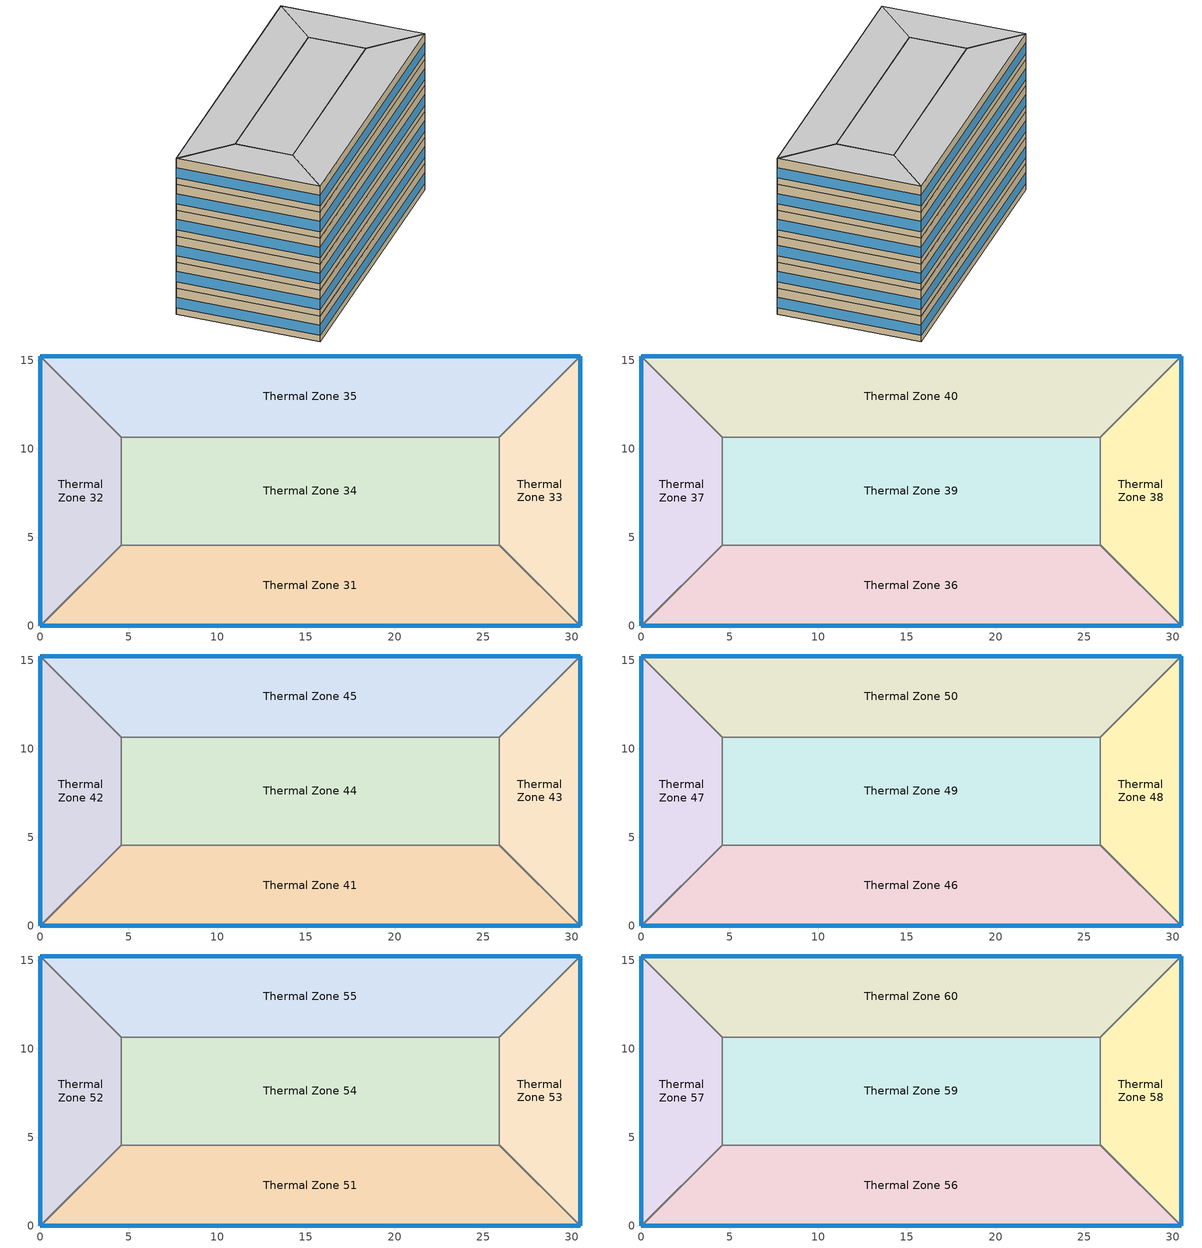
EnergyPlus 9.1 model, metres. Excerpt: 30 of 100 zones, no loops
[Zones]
Thermal Zone 31
 floor to Thermal Zone 26 (Interior Floor): 25.91,4.57 30.48,0 0,0 4.57,4.57 z18.29
 wall outside (ASHRAE 90.1-2010 ExtWall Mass ClimateZone 5): 0,0 30.48,0 z18.29:21.34
 wall to Thermal Zone 32 (Interior Wall): 4.57,4.57 0,0 z18.29:21.34
 wall to Thermal Zone 34 (Interior Wall): 25.91,4.57 4.57,4.57 z18.29:21.34
 wall to Thermal Zone 33 (Interior Wall): 30.48,0 25.91,4.57 z18.29:21.34
 window (ASHRAE 90.1-2010 ExtWindow Metal ClimateZone 4-6): 0.03,0 30.45,0 z19.05:20.27
Thermal Zone 32
 floor to Thermal Zone 27 (Interior Floor): 0,15.24 4.57,10.67 4.57,4.57 0,0 z18.29
 wall outside (ASHRAE 90.1-2010 ExtWall Mass ClimateZone 5): 0,15.24 0,0 z18.29:21.34
 wall to Thermal Zone 34 (Interior Wall): 4.57,4.57 4.57,10.67 z18.29:21.34
 wall to Thermal Zone 35 (Interior Wall): 4.57,10.67 0,15.24 z18.29:21.34
 window (ASHRAE 90.1-2010 ExtWindow Metal ClimateZone 4-6): 0,15.21 0,0.03 z19.05:20.27
Thermal Zone 33
 floor to Thermal Zone 28 (Interior Floor): 30.48,15.24 30.48,0 25.91,4.57 25.91,10.67 z18.29
 wall outside (ASHRAE 90.1-2010 ExtWall Mass ClimateZone 5): 30.48,0 30.48,15.24 z18.29:21.34
 wall to Thermal Zone 34 (Interior Wall): 25.91,10.67 25.91,4.57 z18.29:21.34
 wall to Thermal Zone 35 (Interior Wall): 30.48,15.24 25.91,10.67 z18.29:21.34
 window (ASHRAE 90.1-2010 ExtWindow Metal ClimateZone 4-6): 30.48,0.03 30.48,15.21 z19.05:20.27
Thermal Zone 34
 floor to Thermal Zone 29 (Interior Floor): 25.91,10.67 25.91,4.57 4.57,4.57 4.57,10.67 z18.29
 wall to Thermal Zone 35 (Interior Wall): 25.91,10.67 4.57,10.67 z18.29:21.34
Thermal Zone 35
 floor to Thermal Zone 30 (Interior Floor): 30.48,15.24 25.91,10.67 4.57,10.67 0,15.24 z18.29
 wall outside (ASHRAE 90.1-2010 ExtWall Mass ClimateZone 5): 30.48,15.24 0,15.24 z18.29:21.34
 window (ASHRAE 90.1-2010 ExtWindow Metal ClimateZone 4-6): 30.45,15.24 0.03,15.24 z19.05:20.27
Thermal Zone 36
 floor to Thermal Zone 31 (Interior Floor): 25.91,4.57 30.48,0 0,0 4.57,4.57 z21.34
 wall outside (ASHRAE 90.1-2010 ExtWall Mass ClimateZone 5): 0,0 30.48,0 z21.34:24.38
 wall to Thermal Zone 37 (Interior Wall): 4.57,4.57 0,0 z21.34:24.38
 wall to Thermal Zone 39 (Interior Wall): 25.91,4.57 4.57,4.57 z21.34:24.38
 wall to Thermal Zone 38 (Interior Wall): 30.48,0 25.91,4.57 z21.34:24.38
 window (ASHRAE 90.1-2010 ExtWindow Metal ClimateZone 4-6): 0.03,0 30.45,0 z22.1:23.32
Thermal Zone 37
 floor to Thermal Zone 32 (Interior Floor): 0,15.24 4.57,10.67 4.57,4.57 0,0 z21.34
 wall outside (ASHRAE 90.1-2010 ExtWall Mass ClimateZone 5): 0,15.24 0,0 z21.34:24.38
 wall to Thermal Zone 39 (Interior Wall): 4.57,4.57 4.57,10.67 z21.34:24.38
 wall to Thermal Zone 40 (Interior Wall): 4.57,10.67 0,15.24 z21.34:24.38
 window (ASHRAE 90.1-2010 ExtWindow Metal ClimateZone 4-6): 0,15.21 0,0.03 z22.1:23.32
Thermal Zone 38
 floor to Thermal Zone 33 (Interior Floor): 30.48,15.24 30.48,0 25.91,4.57 25.91,10.67 z21.34
 wall outside (ASHRAE 90.1-2010 ExtWall Mass ClimateZone 5): 30.48,0 30.48,15.24 z21.34:24.38
 wall to Thermal Zone 39 (Interior Wall): 25.91,10.67 25.91,4.57 z21.34:24.38
 wall to Thermal Zone 40 (Interior Wall): 30.48,15.24 25.91,10.67 z21.34:24.38
 window (ASHRAE 90.1-2010 ExtWindow Metal ClimateZone 4-6): 30.48,0.03 30.48,15.21 z22.1:23.32
Thermal Zone 39
 floor to Thermal Zone 34 (Interior Floor): 25.91,10.67 25.91,4.57 4.57,4.57 4.57,10.67 z21.34
 wall to Thermal Zone 40 (Interior Wall): 25.91,10.67 4.57,10.67 z21.34:24.38
Thermal Zone 40
 floor to Thermal Zone 35 (Interior Floor): 30.48,15.24 25.91,10.67 4.57,10.67 0,15.24 z21.34
 wall outside (ASHRAE 90.1-2010 ExtWall Mass ClimateZone 5): 30.48,15.24 0,15.24 z21.34:24.38
 window (ASHRAE 90.1-2010 ExtWindow Metal ClimateZone 4-6): 30.45,15.24 0.03,15.24 z22.1:23.32
Thermal Zone 41
 floor to Thermal Zone 36 (Interior Floor): 25.91,4.57 30.48,0 0,0 4.57,4.57 z24.38
 wall outside (ASHRAE 90.1-2010 ExtWall Mass ClimateZone 5): 0,0 30.48,0 z24.38:27.43
 wall to Thermal Zone 42 (Interior Wall): 4.57,4.57 0,0 z24.38:27.43
 wall to Thermal Zone 44 (Interior Wall): 25.91,4.57 4.57,4.57 z24.38:27.43
 wall to Thermal Zone 43 (Interior Wall): 30.48,0 25.91,4.57 z24.38:27.43
 window (ASHRAE 90.1-2010 ExtWindow Metal ClimateZone 4-6): 0.03,0 30.45,0 z25.14:26.37
Thermal Zone 42
 floor to Thermal Zone 37 (Interior Floor): 0,15.24 4.57,10.67 4.57,4.57 0,0 z24.38
 wall outside (ASHRAE 90.1-2010 ExtWall Mass ClimateZone 5): 0,15.24 0,0 z24.38:27.43
 wall to Thermal Zone 44 (Interior Wall): 4.57,4.57 4.57,10.67 z24.38:27.43
 wall to Thermal Zone 45 (Interior Wall): 4.57,10.67 0,15.24 z24.38:27.43
 window (ASHRAE 90.1-2010 ExtWindow Metal ClimateZone 4-6): 0,15.21 0,0.03 z25.14:26.37
Thermal Zone 43
 floor to Thermal Zone 38 (Interior Floor): 30.48,15.24 30.48,0 25.91,4.57 25.91,10.67 z24.38
 wall outside (ASHRAE 90.1-2010 ExtWall Mass ClimateZone 5): 30.48,0 30.48,15.24 z24.38:27.43
 wall to Thermal Zone 44 (Interior Wall): 25.91,10.67 25.91,4.57 z24.38:27.43
 wall to Thermal Zone 45 (Interior Wall): 30.48,15.24 25.91,10.67 z24.38:27.43
 window (ASHRAE 90.1-2010 ExtWindow Metal ClimateZone 4-6): 30.48,0.03 30.48,15.21 z25.14:26.37
Thermal Zone 44
 floor to Thermal Zone 39 (Interior Floor): 25.91,10.67 25.91,4.57 4.57,4.57 4.57,10.67 z24.38
 wall to Thermal Zone 45 (Interior Wall): 25.91,10.67 4.57,10.67 z24.38:27.43
Thermal Zone 45
 floor to Thermal Zone 40 (Interior Floor): 30.48,15.24 25.91,10.67 4.57,10.67 0,15.24 z24.38
 wall outside (ASHRAE 90.1-2010 ExtWall Mass ClimateZone 5): 30.48,15.24 0,15.24 z24.38:27.43
 window (ASHRAE 90.1-2010 ExtWindow Metal ClimateZone 4-6): 30.45,15.24 0.03,15.24 z25.14:26.37
Thermal Zone 46
 floor to Thermal Zone 41 (Interior Floor): 25.91,4.57 30.48,0 0,0 4.57,4.57 z27.43
 wall outside (ASHRAE 90.1-2010 ExtWall Mass ClimateZone 5): 0,0 30.48,0 z27.43:30.48
 wall to Thermal Zone 47 (Interior Wall): 4.57,4.57 0,0 z27.43:30.48
 wall to Thermal Zone 49 (Interior Wall): 25.91,4.57 4.57,4.57 z27.43:30.48
 wall to Thermal Zone 48 (Interior Wall): 30.48,0 25.91,4.57 z27.43:30.48
 window (ASHRAE 90.1-2010 ExtWindow Metal ClimateZone 4-6): 0.03,0 30.45,0 z28.19:29.41
Thermal Zone 47
 floor to Thermal Zone 42 (Interior Floor): 0,15.24 4.57,10.67 4.57,4.57 0,0 z27.43
 wall outside (ASHRAE 90.1-2010 ExtWall Mass ClimateZone 5): 0,15.24 0,0 z27.43:30.48
 wall to Thermal Zone 49 (Interior Wall): 4.57,4.57 4.57,10.67 z27.43:30.48
 wall to Thermal Zone 50 (Interior Wall): 4.57,10.67 0,15.24 z27.43:30.48
 window (ASHRAE 90.1-2010 ExtWindow Metal ClimateZone 4-6): 0,15.21 0,0.03 z28.19:29.42
Thermal Zone 48
 floor to Thermal Zone 43 (Interior Floor): 30.48,15.24 30.48,0 25.91,4.57 25.91,10.67 z27.43
 wall outside (ASHRAE 90.1-2010 ExtWall Mass ClimateZone 5): 30.48,0 30.48,15.24 z27.43:30.48
 wall to Thermal Zone 49 (Interior Wall): 25.91,10.67 25.91,4.57 z27.43:30.48
 wall to Thermal Zone 50 (Interior Wall): 30.48,15.24 25.91,10.67 z27.43:30.48
 window (ASHRAE 90.1-2010 ExtWindow Metal ClimateZone 4-6): 30.48,0.03 30.48,15.21 z28.19:29.42
Thermal Zone 49
 floor to Thermal Zone 44 (Interior Floor): 25.91,10.67 25.91,4.57 4.57,4.57 4.57,10.67 z27.43
 wall to Thermal Zone 50 (Interior Wall): 25.91,10.67 4.57,10.67 z27.43:30.48
Thermal Zone 50
 floor to Thermal Zone 45 (Interior Floor): 30.48,15.24 25.91,10.67 4.57,10.67 0,15.24 z27.43
 wall outside (ASHRAE 90.1-2010 ExtWall Mass ClimateZone 5): 30.48,15.24 0,15.24 z27.43:30.48
 window (ASHRAE 90.1-2010 ExtWindow Metal ClimateZone 4-6): 30.45,15.24 0.03,15.24 z28.19:29.41
Thermal Zone 51
 floor to Thermal Zone 46 (Interior Floor): 25.91,4.57 30.48,0 0,0 4.57,4.57 z30.48
 wall outside (ASHRAE 90.1-2010 ExtWall Mass ClimateZone 5): 0,0 30.48,0 z30.48:33.53
 wall to Thermal Zone 52 (Interior Wall): 4.57,4.57 0,0 z30.48:33.53
 wall to Thermal Zone 54 (Interior Wall): 25.91,4.57 4.57,4.57 z30.48:33.53
 wall to Thermal Zone 53 (Interior Wall): 30.48,0 25.91,4.57 z30.48:33.53
 window (ASHRAE 90.1-2010 ExtWindow Metal ClimateZone 4-6): 0.03,0 30.45,0 z31.24:32.46
Thermal Zone 52
 floor to Thermal Zone 47 (Interior Floor): 0,15.24 4.57,10.67 4.57,4.57 0,0 z30.48
 wall outside (ASHRAE 90.1-2010 ExtWall Mass ClimateZone 5): 0,15.24 0,0 z30.48:33.53
 wall to Thermal Zone 54 (Interior Wall): 4.57,4.57 4.57,10.67 z30.48:33.53
 wall to Thermal Zone 55 (Interior Wall): 4.57,10.67 0,15.24 z30.48:33.53
 window (ASHRAE 90.1-2010 ExtWindow Metal ClimateZone 4-6): 0,15.21 0,0.03 z31.24:32.46
Thermal Zone 53
 floor to Thermal Zone 48 (Interior Floor): 30.48,15.24 30.48,0 25.91,4.57 25.91,10.67 z30.48
 wall outside (ASHRAE 90.1-2010 ExtWall Mass ClimateZone 5): 30.48,0 30.48,15.24 z30.48:33.53
 wall to Thermal Zone 54 (Interior Wall): 25.91,10.67 25.91,4.57 z30.48:33.53
 wall to Thermal Zone 55 (Interior Wall): 30.48,15.24 25.91,10.67 z30.48:33.53
 window (ASHRAE 90.1-2010 ExtWindow Metal ClimateZone 4-6): 30.48,0.03 30.48,15.21 z31.24:32.46
Thermal Zone 54
 floor to Thermal Zone 49 (Interior Floor): 25.91,10.67 25.91,4.57 4.57,4.57 4.57,10.67 z30.48
 wall to Thermal Zone 55 (Interior Wall): 25.91,10.67 4.57,10.67 z30.48:33.53
Thermal Zone 55
 floor to Thermal Zone 50 (Interior Floor): 30.48,15.24 25.91,10.67 4.57,10.67 0,15.24 z30.48
 wall outside (ASHRAE 90.1-2010 ExtWall Mass ClimateZone 5): 30.48,15.24 0,15.24 z30.48:33.53
 window (ASHRAE 90.1-2010 ExtWindow Metal ClimateZone 4-6): 30.45,15.24 0.03,15.24 z31.24:32.46
Thermal Zone 56
 floor to Thermal Zone 51 (Interior Floor): 25.91,4.57 30.48,0 0,0 4.57,4.57 z33.53
 wall outside (ASHRAE 90.1-2010 ExtWall Mass ClimateZone 5): 0,0 30.48,0 z33.53:36.58
 wall to Thermal Zone 57 (Interior Wall): 4.57,4.57 0,0 z33.53:36.58
 wall to Thermal Zone 59 (Interior Wall): 25.91,4.57 4.57,4.57 z33.53:36.58
 wall to Thermal Zone 58 (Interior Wall): 30.48,0 25.91,4.57 z33.53:36.58
 window (ASHRAE 90.1-2010 ExtWindow Metal ClimateZone 4-6): 0.03,0 30.45,0 z34.29:35.51
 ceiling to Thermal Zone 61 (Interior Ceiling): 30.48,0 25.91,4.57 4.57,4.57 0,0 z36.58
Thermal Zone 57
 floor to Thermal Zone 52 (Interior Floor): 0,15.24 4.57,10.67 4.57,4.57 0,0 z33.53
 wall outside (ASHRAE 90.1-2010 ExtWall Mass ClimateZone 5): 0,15.24 0,0 z33.53:36.58
 wall to Thermal Zone 59 (Interior Wall): 4.57,4.57 4.57,10.67 z33.53:36.58
 wall to Thermal Zone 60 (Interior Wall): 4.57,10.67 0,15.24 z33.53:36.58
 window (ASHRAE 90.1-2010 ExtWindow Metal ClimateZone 4-6): 0,15.21 0,0.03 z34.29:35.51
 ceiling to Thermal Zone 62 (Interior Ceiling): 0,0 4.57,4.57 4.57,10.67 0,15.24 z36.58
Thermal Zone 58
 floor to Thermal Zone 53 (Interior Floor): 30.48,15.24 30.48,0 25.91,4.57 25.91,10.67 z33.53
 wall outside (ASHRAE 90.1-2010 ExtWall Mass ClimateZone 5): 30.48,0 30.48,15.24 z33.53:36.58
 wall to Thermal Zone 59 (Interior Wall): 25.91,10.67 25.91,4.57 z33.53:36.58
 wall to Thermal Zone 60 (Interior Wall): 30.48,15.24 25.91,10.67 z33.53:36.58
 window (ASHRAE 90.1-2010 ExtWindow Metal ClimateZone 4-6): 30.48,0.03 30.48,15.21 z34.29:35.51
 ceiling to Thermal Zone 63 (Interior Ceiling): 30.48,0 30.48,15.24 25.91,10.67 25.91,4.57 z36.58
Thermal Zone 59
 floor to Thermal Zone 54 (Interior Floor): 25.91,10.67 25.91,4.57 4.57,4.57 4.57,10.67 z33.53
 wall to Thermal Zone 60 (Interior Wall): 25.91,10.67 4.57,10.67 z33.53:36.58
 ceiling to Thermal Zone 64 (Interior Ceiling): 25.91,4.57 25.91,10.67 4.57,10.67 4.57,4.57 z36.58
Thermal Zone 60
 floor to Thermal Zone 55 (Interior Floor): 30.48,15.24 25.91,10.67 4.57,10.67 0,15.24 z33.53
 wall outside (ASHRAE 90.1-2010 ExtWall Mass ClimateZone 5): 30.48,15.24 0,15.24 z33.53:36.58
 window (ASHRAE 90.1-2010 ExtWindow Metal ClimateZone 4-6): 30.45,15.24 0.03,15.24 z34.29:35.51
 ceiling to Thermal Zone 65 (Interior Ceiling): 25.91,10.67 30.48,15.24 0,15.24 4.57,10.67 z36.58
[Building]
Building 1
[Site:Location]
Chicago Ohare Intl Ap: Latitude {deg}=41.98; Longitude {deg}=-87.92; Time Zone {hr}=-6; Elevation {m}=201
[SizingPeriod:DesignDay] Day of Month=21; Dry-Bulb Temperature Range Modifier Type=DefaultMultipliers; Humidity Condition Type=Wetbulb; Barometric Pressure {Pa}=98934; Rain Indicator=No; Snow Indicator=No; Daylight Saving Time Indicator=No
Name | Month | Day Type | Maximum Dry-Bulb Temperature {C} | Daily Dry-Bulb Temperature Range {deltaC} | Wetbulb or DewPoint at Maximum Dry-Bulb {C} | Wind Speed {m/s} | Wind Direction {deg} | Solar Model Indicator | ASHRAE Clear Sky Optical Depth for Beam Irradiance (taub) | ASHRAE Clear Sky Optical Depth for Diffuse Irradiance (taud) | Sky Clearness
Chicago Ohare Intl Ap Ann Clg .4% Condns DB=>MWB | 7 | SummerDesignDay | 33.3 | 10.5 | 23.7 | 5.2 | 230 | ASHRAETau | 0.455 | 2.05
Chicago Ohare Intl Ap Ann Htg 99.6% Condns DB | 1 | WinterDesignDay | -20 | 0 | -20 | 4.9 | 270 | ASHRAEClearSky |  |  | 0
[Material] Thermal Absorptance=0.9
Name | Roughness | Thickness {m} | Conductivity {W/m-K} | Density {kg/m3} | Specific Heat {J/kg-K} | Solar Absorptance | Visible Absorptance
1/2IN Gypsum | Smooth | 0.0127 | 0.16 | 784.9 | 830 | 0.4 | 0.4
1IN Stucco | Smooth | 0.0253 | 0.6918 | 1858 | 837 | 0.92 | 0.92
8IN CONCRETE HW RefBldg | Rough | 0.2032 | 1.311 | 2240 | 836.8 | 0.7 | 0.7
F16 Acoustic tile | MediumSmooth | 0.0191 | 0.06 | 368 | 590 | 0.3 | 0.3
G01a 19mm gypsum board | MediumSmooth | 0.019 | 0.16 | 800 | 1090 | 0.4 | 0.4
M11 100mm lightweight concrete | MediumRough | 0.1016 | 0.53 | 1280 | 840 | 0.5 | 0.5
Mass Wall Insulation R-8.72 IP | MediumRough | 0.075271 | 0.049 | 265 | 836.8 | 0.7 | 0.7
[Material:AirGap]
Name | Thermal Resistance {m2-K/W}
F04 Wall air space resistance | 0.15
F05 Ceiling air space resistance | 0.18
[WindowMaterial:SimpleGlazingSystem]
Fixed Window 3.12/0.40/0.31: U-Factor {W/m2-K}=3.12304; Solar Heat Gain Coefficient=0.4; Visible Transmittance=0.31
[Construction]
ASHRAE 90.1-2010 ExtWall Mass ClimateZone 5: 1IN Stucco, 8IN CONCRETE HW RefBldg, Mass Wall Insulation R-8.72 IP, 1/2IN Gypsum
ASHRAE 90.1-2010 ExtWindow Metal ClimateZone 4-6: Fixed Window 3.12/0.40/0.31
Interior Ceiling: M11 100mm lightweight concrete, F05 Ceiling air space resistance, F16 Acoustic tile
Interior Floor: F16 Acoustic tile, F05 Ceiling air space resistance, M11 100mm lightweight concrete
Interior Wall: G01a 19mm gypsum board, F04 Wall air space resistance, G01a 19mm gypsum board
[Zone]
Thermal Zone 31; Thermal Zone 32; Thermal Zone 33; Thermal Zone 34; Thermal Zone 35; Thermal Zone 36; Thermal Zone 37; Thermal Zone 38; Thermal Zone 39; Thermal Zone 40; Thermal Zone 41; Thermal Zone 42; Thermal Zone 43; Thermal Zone 44; Thermal Zone 45; Thermal Zone 46; Thermal Zone 47; Thermal Zone 48; Thermal Zone 49; Thermal Zone 50; Thermal Zone 51; Thermal Zone 52; Thermal Zone 53; Thermal Zone 54; Thermal Zone 55; Thermal Zone 56; Thermal Zone 57; Thermal Zone 58; Thermal Zone 59; Thermal Zone 60
